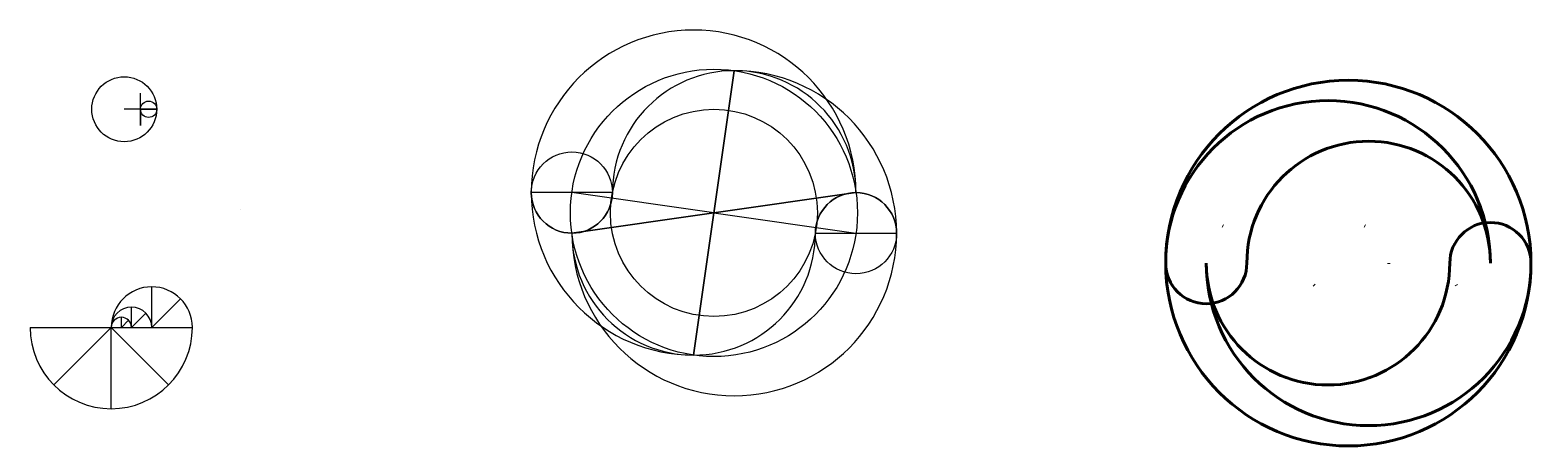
# Model space of a CAD drawing. Header units: millimetres. Extents: x 17431 to 17616, y 24937 to 24989.
import ezdxf

# ---------------------------------------------------------------- set-up
doc = ezdxf.new("R2010")
doc.units = ezdxf.units.MM
doc.linetypes.add('DOTX2', pattern=[12.7, 0, -12.7])

msp = doc.modelspace()

# ---------------------------------------------------------------- linework, layer by layer
for p, q in [((17512.75, 24948.6), (17517.75, 24983.6)), ((17517.75, 24983.6), (17512.75, 24948.6)), ((17444.61, 24978.85), (17444.61, 24980.85)), ((17444.61, 24978.85), (17442.61, 24978.85)), ((17444.61, 24976.85), (17444.61, 24978.85)), ((17444.61, 24978.85), (17446.61, 24978.85)), ((17446.61, 24978.85), (17444.61, 24978.85)), ((17444.61, 24978.85), (17444.61, 24976.85)), ((17446.61, 24978.85), (17446.61, 24978.85)), ((17502.75, 24968.6), (17492.75, 24968.6)), ((17497.75, 24963.6), (17532.75, 24968.6)), ((17532.75, 24968.6), (17497.75, 24963.6)), ((17515.25, 24966.1), (17497.75, 24968.6)), ((17456.98, 24966.47), (17456.98, 24966.47)), ((17515.25, 24966.1), (17532.75, 24963.6)), ((17527.75, 24963.6), (17537.75, 24963.6)), ((17537.75, 24963.6), (17537.75, 24963.6)), ((17446, 24952), (17446, 24957)), ((17443.5, 24952), (17443.5, 24954.5)), ((17446, 24952), (17449.54, 24955.54)), ((17442.25, 24952), (17442.25, 24953.25)), ((17442.25, 24952), (17443.13, 24952.88)), ((17443.5, 24952), (17445.27, 24953.77)), ((17431, 24952), (17451, 24952)), ((17441, 24952), (17433.93, 24944.93)), ((17441, 24942), (17441, 24952)), ((17441, 24952), (17448.07, 24944.93))]:
    msp.add_line(p, q)
at = {"lineweight": 60}
msp.add_line((17615.9, 24959.92), (17615.9, 24959.92), dxfattribs=at)
for centre, radius in [((17442.61, 24978.85), 4), ((17515.25, 24966.1), 17.68), ((17515.25, 24966.1), 17.68), ((17445.61, 24978.85), 1), ((17515.25, 24966.1), 12.75), ((17497.75, 24968.6), 5), ((17532.75, 24963.6), 5)]:
    msp.add_circle(centre, radius)
msp.add_circle((17593.4, 24959.92), 22.5, dxfattribs=at)
at = {"linetype": 'DOTX2', "lineweight": 60}
for centre in [(17575.9, 24959.92), (17593.4, 24959.92), (17610.9, 24959.92)]:
    msp.add_circle(centre, 5, dxfattribs=at)
for centre, radius, start, end in [((17512.75, 24968.6), 20, 0, 270), ((17517.75, 24963.6), 20, 180, 90), ((17517.75, 24968.6), 15, 0, 180), ((17497.75, 24968.6), 5, 180, 0), ((17532.75, 24963.6), 5, 0, 180), ((17512.75, 24963.6), 15, 180, 0), ((17446, 24952), 5, 0, 180), ((17443.5, 24952), 2.5, 0, 180), ((17442.25, 24952), 1.25, 0, 180), ((17441, 24952), 10, 180, 0)]:
    msp.add_arc(centre, radius, start, end)
at = {"lineweight": 60}
for centre, radius, start, end in [((17590.9, 24959.92), 20, 0, 180), ((17595.9, 24959.92), 15, 0, 180), ((17610.9, 24959.92), 5, 0, 180), ((17575.9, 24959.92), 5, 180, 0), ((17595.9, 24959.92), 20, 180, 0), ((17590.9, 24959.92), 15, 180, 0)]:
    msp.add_arc(centre, radius, start, end, dxfattribs=at)

doc.saveas('drawing.dxf')
